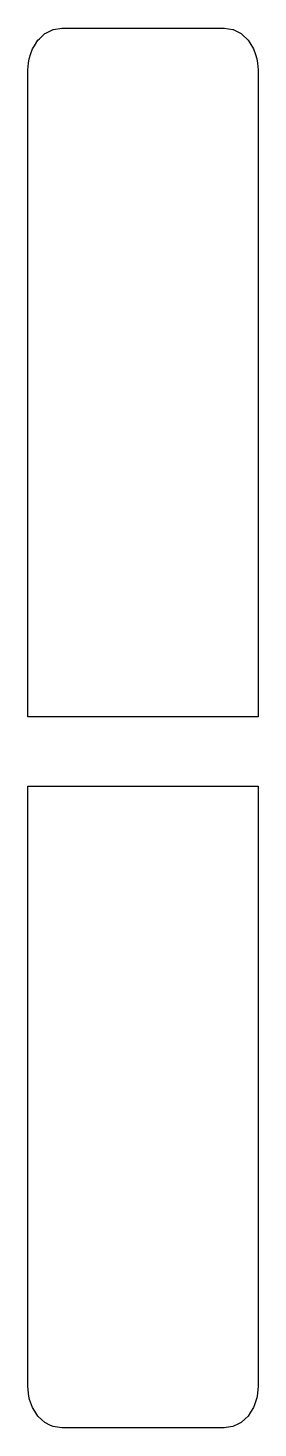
# Model space of a CAD drawing. Header units: metres. Extents: x 2.4 to 16, y -13.9 to 68.7.
import ezdxf

# ---------------------------------------------------------------- set-up
doc = ezdxf.new("R2010")
doc.units = ezdxf.units.M

msp = doc.modelspace()

# ---------------------------------------------------------------- linework, layer by layer
for p, q in [((3.452, 68.388), (3.882, 68.607)), ((3.882, 68.607), (3.901, 68.61)), ((3.901, 68.61), (4.4, 68.69)), ((4.4, 68.69), (4.505, 68.69)), ((4.505, 68.69), (14, 68.69)), ((14, 68.69), (14.006, 68.689)), ((14.006, 68.689), (14.518, 68.607)), ((14.518, 68.607), (14.538, 68.597)), ((14.538, 68.597), (15, 68.362)), ((2.781, 67.646), (2.986, 67.973)), ((2.986, 67.973), (3.075, 68.057)), ((3.075, 68.057), (3.4, 68.362)), ((3.4, 68.362), (3.452, 68.388)), ((15, 68.362), (15.057, 68.309)), ((15.057, 68.309), (15.414, 67.973)), ((15.414, 67.973), (15.512, 67.817)), ((15.512, 67.817), (15.732, 67.466)), ((2.468, 66.876), (2.573, 67.184)), ((2.573, 67.184), (2.668, 67.466)), ((2.668, 67.466), (2.781, 67.646)), ((15.732, 67.466), (15.844, 67.136)), ((15.844, 67.136), (15.932, 66.876)), ((2.4, 66.22), (2.44, 66.623)), ((2.4, 65.291), (2.4, 66.22)), ((2.44, 66.623), (2.468, 66.876)), ((15.932, 66.876), (15.96, 66.623)), ((15.96, 66.623), (16, 66.22)), ((16, 66.22), (16, 64.733)), ((2.4, 65.225), (2.4, 65.291)), ((2.4, 63.632), (2.4, 65.225)), ((16, 64.733), (16, 62.774)), ((2.4, 62.359), (2.4, 63.632)), ((2.4, 62.158), (2.4, 62.359)), ((2.4, 61.06), (2.4, 62.158)), ((16, 62.774), (16, 62.435)), ((16, 62.435), (16, 61.03)), ((2.4, 60.812), (2.4, 61.06)), ((2.4, 59.831), (2.4, 60.812)), ((16, 61.03), (16, 59.99)), ((2.4, 58.932), (2.4, 59.831)), ((16, 59.99), (16, 59.149)), ((2.4, 58.648), (2.4, 58.932)), ((16, 59.149), (16, 58.419)), ((16, 59.149), (16, 59.149)), ((2.4, 57.786), (2.4, 58.648)), ((16, 58.419), (16, 57.746)), ((2.4, 57.494), (2.4, 57.786)), ((2.4, 56.636), (2.4, 57.494)), ((16, 57.746), (16, 57.09)), ((16, 57.09), (16, 56.519)), ((2.4, 56.355), (2.4, 56.636)), ((2.4, 56.122), (2.4, 56.355)), ((16, 56.519), (16, 55.991)), ((2.4, 55.954), (2.4, 56.122)), ((2.4, 53.745), (2.4, 55.954)), ((16, 55.991), (16, 47.205)), ((2.4, 51.504), (2.4, 53.745)), ((2.4, 47.205), (2.4, 51.504)), ((2.4, 40.675), (2.4, 47.205)), ((16, 47.205), (16, 40.675)), ((2.4, 32.614), (2.4, 40.675)), ((16, 40.675), (16, 32.614)), ((2.4, 30.538), (2.4, 32.614)), ((16, 32.614), (16, 28.046)), ((2.4, 28.046), (2.4, 30.538)), ((8.827, 28.046), (2.4, 28.046)), ((16, 28.046), (8.827, 28.046)), ((2.4, 21.924), (2.4, 23.954)), ((2.4, 23.954), (9.573, 23.954)), ((9.573, 23.954), (16, 23.954)), ((16, 23.954), (16, 19.386)), ((2.4, 19.386), (2.4, 21.924)), ((2.4, 15.873), (2.4, 19.386)), ((16, 19.386), (16, 15.873)), ((2.4, 7.992), (2.4, 15.873)), ((16, 15.873), (16, 7.992)), ((2.4, 4.473), (2.4, 7.992)), ((16, 7.992), (16, -0.396)), ((2.4, 1.635), (2.4, 4.473)), ((2.4, -0.806), (2.4, 1.635)), ((2.4, -1.021), (2.4, -0.806)), ((16, -0.396), (16, -0.971)), ((2.4, -1.289), (2.4, -1.021)), ((2.4, -1.583), (2.4, -1.289)), ((2.4, -2.455), (2.4, -1.583)), ((16, -0.971), (16, -1.609)), ((16, -1.609), (16, -2.207)), ((2.4, -2.746), (2.4, -2.455)), ((16, -2.207), (16, -2.836)), ((2.4, -3.642), (2.4, -2.746)), ((16, -2.836), (16, -3.542)), ((16, -2.836), (16, -2.836)), ((2.4, -4.596), (2.4, -3.642)), ((16, -3.542), (16, -4.392)), ((2.4, -4.866), (2.4, -4.596)), ((2.4, -5.917), (2.4, -4.866)), ((16, -4.392), (16, -5.501)), ((16, -5.501), (16, -6.019)), ((2.4, -6.15), (2.4, -5.917)), ((2.4, -7.346), (2.4, -6.15)), ((16, -6.019), (16, -7.515)), ((2.4, -8.786), (2.4, -7.346)), ((16, -7.515), (16, -10.007)), ((2.4, -8.93), (2.4, -8.786)), ((2.4, -10.694), (2.4, -8.93)), ((2.4, -11.484), (2.4, -10.694)), ((16, -10.007), (16, -10.21)), ((16, -10.21), (16, -11.484)), ((2.456, -12.043), (2.4, -11.484)), ((16, -11.484), (15.944, -12.043)), ((2.468, -12.149), (2.456, -12.043)), ((2.501, -12.245), (2.468, -12.149)), ((2.668, -12.729), (2.501, -12.245)), ((15.932, -12.149), (15.791, -12.559)), ((15.944, -12.043), (15.932, -12.149)), ((2.799, -12.934), (2.668, -12.729)), ((2.986, -13.227), (2.799, -12.934)), ((15.557, -13.003), (15.414, -13.227)), ((15.732, -12.729), (15.557, -13.003)), ((15.791, -12.559), (15.732, -12.729)), ((3.229, -13.452), (2.986, -13.227)), ((3.4, -13.609), (3.229, -13.452)), ((3.735, -13.776), (3.4, -13.609)), ((3.882, -13.849), (3.735, -13.776)), ((4.264, -13.91), (3.882, -13.849)), ((4.4, -13.931), (4.264, -13.91)), ((11.557, -13.931), (4.4, -13.931)), ((14, -13.931), (11.557, -13.931)), ((14.377, -13.872), (14, -13.931)), ((14.518, -13.849), (14.377, -13.872)), ((14.842, -13.688), (14.518, -13.849)), ((15, -13.609), (14.842, -13.688)), ((15.239, -13.388), (15, -13.609)), ((15.414, -13.227), (15.239, -13.388))]:
    msp.add_line(p, q)

doc.saveas('drawing.dxf')
